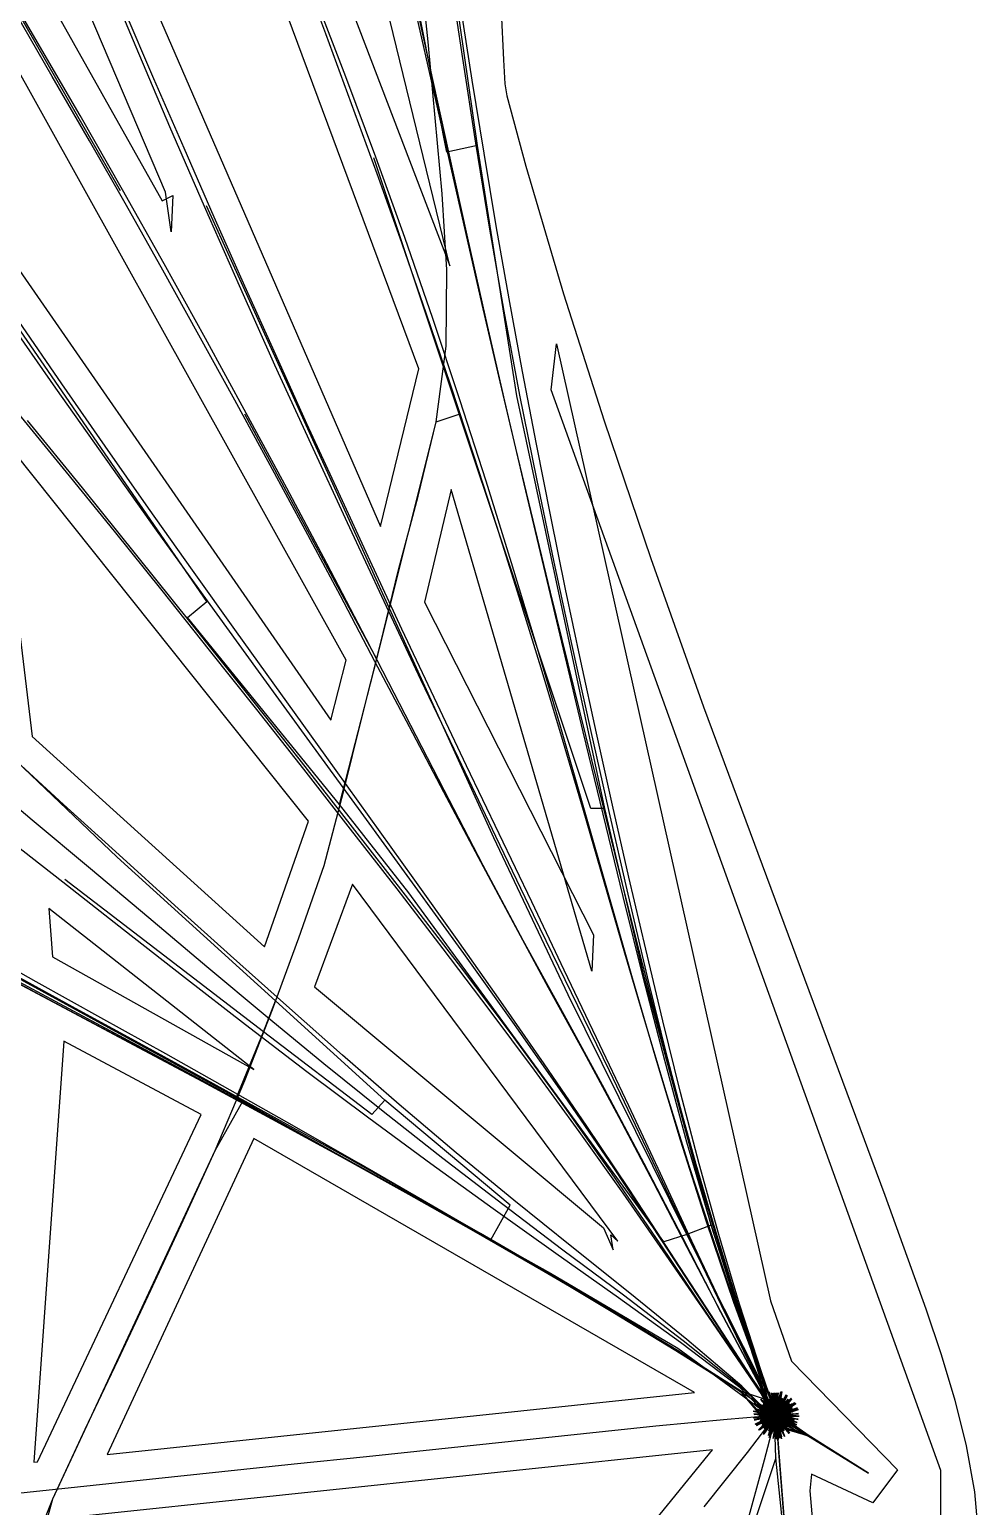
# Model space of a CAD drawing. Header units: metres. Extents: x 465982 to 489928, y 209046 to 231790.
# Drawn here: x 487963 to 489232, y 226952 to 228928 of the extents above; entities that cross this region are included whole.
import ezdxf

# ---------------------------------------------------------------- set-up
doc = ezdxf.new("R2010")
doc.units = ezdxf.units.M
for name, color, linetype in [('CELL', 1, 'CONTINUOUS'), ('WOOL_PARCELS', 32, 'CONTINUOUS'), ('WOOL_ROADS_L1', 30, 'CONTINUOUS'), ('WOOL_ROADS_L2', 94, 'CONTINUOUS'), ('WOOL_THREADS', 8, 'CONTINUOUS')]:
    doc.layers.add(name, color=color, linetype=linetype)

msp = doc.modelspace()

# ---------------------------------------------------------------- linework, layer by layer
at = {"layer": 'CELL'}
msp.add_lwpolyline([(488735.11, 230514.52), (488628.8, 229875.15), (488598.97, 229341.11), (488593.53, 229211.55), (488591.54, 229049.49), (488593.66, 228952.28), (488596.66, 228887.53), (488598.67, 228855.2), (488601.39, 228839.16), (488626.76, 228745.3), (488677.05, 228574.27), (488731.26, 228404.42), (488793.77, 228220.22), (488864.36, 228021.68), (489106.87, 227368.25), (489161.8, 227216.14), (489182.22, 227155.18), (489200.63, 227094.1), (489215.88, 227032.89), (489226.73, 226971.52), (489232.16, 226909.98)], dxfattribs=at)
at = {"layer": 'WOOL_PARCELS'}
for points in [[(488524.903, 228611.779), (488212.42, 229894.064), (488091.855, 229743.01)], [(488432.181, 228262.996), (488483.404, 228474.094), (488043.876, 229656.719), (487929.536, 229421.361)], [(488152.299, 228657.266), (488144.669, 228710.31), (487892.907, 229301.591), (487863.118, 229190.865), (488140.305, 228698.738), (488154.651, 228705.866)], [(488366.048, 228004.034), (488386.265, 228084.092), (487828.815, 229086.157), (487804.307, 228962.203), (487792.454, 228831.623)], [(489062.5, 226331.279), (489052.775, 226347.059), (489181.761, 226763.972), (489181.761, 226999.93), (488660.729, 228445.983), (488667.602, 228507.222), (488954.11, 227227.115), (488981.888, 227146.11), (489123.891, 227000.954), (489090.651, 226956.59), (489008.757, 226995.304), (489006.568, 226972.704)], [(488277.173, 227700.565), (488335.836, 227868.839), (487916.186, 228394.762), (487966.277, 227982.051)], [(488714.968, 227668.058), (488526.975, 228312.583), (488491.27, 228161.871), (488717.32, 227716.659)], [(488749.801, 227306.92), (488394.916, 227784.493), (488344.153, 227647.314), (488730.633, 227324.787), (488743.54, 227295.067), (488740.418, 227315.153)], [(488262.668, 227536.488), (487988.505, 227751.976), (487993.444, 227687.192)], [(487973.528, 227011.769), (488192.223, 227476.377), (488008.588, 227574.53), (487968.415, 227011.224)], [(488066.645, 227021.608), (488852.523, 227104.461), (488262.98, 227444.309)], [(488356.154, 226387.803), (488876.417, 227027.627), (488013.511, 226936.653), (487970.937, 226760.13), (487966.15, 226725.95), (488054.515, 226618.045)]]:
    msp.add_lwpolyline(points, close=True, dxfattribs=at)
at = {"layer": 'WOOL_ROADS_L1'}
msp.add_lwpolyline([(487418.059, 227938.629), (487425.801, 227951.15), (487794.169, 227742.398), (488229.169, 227504.849), (488659.71, 227263.874), (488829.885, 227163.552), (488947.5, 227077.756), (488959.262, 227073.617), (488970.812, 227067.071), (489084.854, 226996.608)], dxfattribs=at)
at = {"layer": 'WOOL_ROADS_L2'}
for points in [[(488561.919, 228772.649), (488480.034, 229341.17), (488413.085, 229908.345), (488393.8, 230135.949)], [(488084.593, 228712.25), (487814.446, 229182.819)], [(488561.919, 228772.649), (488521.221, 228763.814), (488476.886, 228986.944), (488446.908, 229107.675)], [(488377.369, 227891.087), (488173.894, 228141.374), (488199.886, 228162.76), (487869.629, 228642.069), (487773.4, 228790.81)], [(488732.522, 227885.878), (488614.613, 228437.631), (488561.919, 228772.649)], [(488732.522, 227885.878), (488713.826, 227885.507), (488423.183, 228756.197)], [(488444.274, 228153.301), (488199.409, 228692.25)], [(488377.369, 227891.087), (488427.291, 228085.43), (488250.708, 228413.426)], [(488506.759, 228403.015), (488537.637, 228413.322)], [(488444.274, 228153.301), (488506.759, 228403.015)], [(488427.291, 228085.43), (488444.274, 228153.301)], [(488841.904, 227315.821), (488683.201, 227636.38), (488583.684, 227846.458), (488444.274, 228153.301)], [(488291.778, 227628.427), (488080.208, 227820.716), (487926.342, 227967.388)], [(488841.904, 227315.821), (488811.234, 227305.819), (488470.209, 227772.697), (488377.369, 227891.087)], [(488942.929, 227116.138), (488874.643, 227328.251), (488785.346, 227659.377), (488732.522, 227885.878)], [(488275.866, 227587.129), (488009.973, 227790.585)], [(488275.866, 227587.129), (488291.778, 227628.427)], [(488437.989, 227495.54), (488291.778, 227628.427)], [(488239.844, 227498.875), (488275.866, 227587.129)], [(488437.989, 227495.54), (488420.586, 227476.393), (488275.866, 227587.129)], [(488210.912, 227427.994), (488248.022, 227494.297)], [(488579.793, 227308.604), (488605.677, 227354.85), (488437.989, 227495.54)], [(487923.965, 226708.042), (487994.078, 226962.304), (488210.912, 227427.994)], [(488874.643, 227328.251), (488841.904, 227315.821)], [(488942.929, 227116.138), (488841.904, 227315.821)], [(488947.5, 227077.756), (488942.929, 227116.138)], [(488966.087, 227076.608), (488970.812, 227067.071), (488953.245, 227062.764), (488947.5, 227077.756)], [(488966.087, 227076.608), (488959.262, 227073.617), (488953.245, 227062.764)], [(488961.286, 227017.052), (488959.262, 227073.617)], [(489140.745, 225720.059), (489045.931, 226032.439), (488982.542, 226811.308), (488961.286, 227017.052), (488866.039, 226732.428)]]:
    msp.add_lwpolyline(points, dxfattribs=at)
at = {"layer": 'WOOL_THREADS'}
for points in [[(488973.313, 226921.356), (488964.973, 227029.538), (488959.691, 227099.084), (488964.125, 227041.506), (488959.396, 227102.672), (488964.012, 227043.184), (488959.32, 227103.436), (488964.024, 227043.302), (488959.289, 227103.483), (488964.045, 227043.452), (488959.244, 227103.497), (488964.11, 227043.392), (488959.162, 227103.516), (488964.212, 227043.443), (488959.022, 227103.476), (488964.405, 227043.442), (488958.761, 227103.479), (488964.75, 227043.484), (488958.292, 227103.421), (488965.374, 227043.581), (488957.433, 227103.382), (488966.486, 227043.877), (488955.824, 227103.465), (488968.307, 227045.126), (488952.305, 227104.818), (488970.094, 227050.888), (488939.283, 227114.725), (488887.651, 227211.99), (488836.489, 227311.092), (488784.844, 227410.897), (488731.955, 227510.578), (488677.797, 227609.842), (488623.29, 227709.184), (488569.798, 227809.389), (488517.423, 227910.391), (488465.329, 228011.601), (488413.132, 228112.739), (488360.302, 228213.633), (488306.81, 228314.214), (488252.776, 228414.541), (488198.187, 228514.544), (488142.961, 228614.236), (488087.02, 228713.635), (488030.453, 228812.763), (487973.194, 228911.504), (487915.691, 229010.126)], [(487956.1, 226866.905), (487994.078, 226962.304), (488037.392, 227055.4), (488081.396, 227148.28), (488125.163, 227241.263), (488168.448, 227334.453), (488210.912, 227427.994), (488250.927, 227521.932), (488288.036, 227616.943), (488323.239, 227712.838), (488356.924, 227809.465), (488382.932, 227908.157), (488407.522, 228007.112), (488432.474, 228105.919), (488456.228, 228205.056), (488482.663, 228303.713), (488506.759, 228403.015), (488520.162, 228504.16), (488521.093, 228606.192), (488514.572, 228708.068), (488505.489, 228809.771), (488496.012, 228911.476), (488485.421, 229013.041)], [(488973.329, 226922.856), (488965.007, 227029.762), (488957.574, 227098.273), (488968.495, 227042.472), (488953.204, 227101.536), (488972.793, 227045.293), (488947.487, 227099.824), (488979.119, 227049.481), (488941.267, 227095.684), (488984.66, 227054.609), (488936.422, 227089.926), (488988.649, 227061.012), (488933.209, 227083.104), (488991.031, 227068.17), (488931.759, 227075.699), (488991.488, 227075.707), (488932.263, 227068.16), (488990.066, 227083.131), (488934.605, 227060.972), (488986.829, 227089.973), (488938.718, 227054.624), (488981.998, 227095.825), (488944.35, 227049.607), (488975.959, 227100.591), (488951.301, 227046.916), (488968.81, 227105.696), (488960.329, 227050.564), (488938.497, 227118.681), (488888.239, 227220.899), (488838.462, 227325.306), (488788.749, 227430.236), (488738.547, 227534.667), (488687.941, 227639.03), (488637.096, 227743.465), (488586.704, 227848.14), (488536.407, 227952.88), (488486.435, 228057.732), (488437.118, 228162.762), (488388.179, 228267.967), (488339.357, 228373.356), (488291.155, 228479.05), (488243.583, 228584.92), (488196.692, 228691.06), (488150.543, 228797.571), (488105.254, 228904.459), (488060.433, 229011.584)], [(489084.854, 226996.608), (489009.121, 227044.046), (488972.447, 227067.209), (488945.677, 227083.184), (488975.219, 227066.291), (488946.7, 227081.469), (488976.248, 227066.731), (488946.561, 227080.508), (488976.733, 227067.522), (488946.242, 227079.608), (488977.097, 227068.429), (488945.92, 227078.651), (488977.41, 227069.423), (488945.635, 227077.609), (488977.671, 227070.514), (488945.404, 227076.467), (488977.87, 227071.71), (488945.245, 227075.215), (488977.983, 227073.019), (488945.181, 227073.848), (488977.988, 227074.443), (488945.242, 227072.366), (488977.854, 227075.981), (488945.457, 227070.778), (488977.548, 227077.616), (488945.862, 227069.101), (488977.037, 227079.33), (488946.489, 227067.358), (488976.287, 227081.09), (488947.369, 227065.592), (488975.271, 227082.853), (488948.527, 227063.847), (488973.967, 227084.564), (488949.978, 227062.182), (488972.368, 227086.165), (488951.725, 227060.663), (488970.477, 227087.585), (488953.753, 227059.358), (488968.319, 227088.757), (488956.031, 227058.335), (488965.934, 227089.612), (488958.506, 227057.652), (488963.382, 227090.089), (488961.117, 227057.339), (488960.746, 227090.099), (488963.814, 227057.319), (488958.203, 227089.357), (488966.806, 227057.007), (488956.523, 227087.849), (488939.834, 227131.382), (488907.212, 227221.334), (488875.888, 227313.95), (488845.309, 227407.538), (488815.951, 227502.059), (488787.378, 227597.094), (488759.301, 227692.359), (488731.515, 227787.791), (488703.68, 227883.056), (488675.741, 227978.154), (488647.197, 228073.256), (488617.984, 228168.371), (488588.016, 228263.4), (488557.33, 228358.223), (488526.069, 228452.828), (488494.002, 228547.086), (488461.118, 228641.015), (488427.625, 228734.761), (488393.574, 228828.397), (488359.033, 228921.952), (488324.296, 229015.463)], [(488973.398, 226922.066), (488965.023, 227029.485), (488957.448, 227098.101), (488968.651, 227042.584), (488953.19, 227100.976), (488972.809, 227045.751), (488947.38, 227099.543), (488979.23, 227049.758), (488941.259, 227095.263), (488984.572, 227055.105), (488936.48, 227089.46), (488988.598, 227061.459), (488933.325, 227082.641), (488990.792, 227068.646), (488932.042, 227075.244), (488991.174, 227076.136), (488932.605, 227067.771), (488989.645, 227083.469), (488935.065, 227060.702), (488986.339, 227090.18), (488939.197, 227054.482), (488981.5, 227095.888), (488944.813, 227049.614), (488975.485, 227100.465), (488951.656, 227046.984), (488968.465, 227105.233), (488960.12, 227050.348), (488944.861, 227118.981), (488909.077, 227223.883), (488876.061, 227331.632), (488845.217, 227440.678), (488816.535, 227550.386), (488789.447, 227660.606), (488763.617, 227771.218), (488738.115, 227881.929), (488713.062, 227992.779), (488688.532, 228103.892), (488664.549, 228215.277), (488641.257, 228326.845), (488618.805, 228438.688), (488597.793, 228550.938), (488578.203, 228663.406), (488559.896, 228776.101), (488542.357, 228889.032), (488525.525, 229001.963)], [(488973.395, 226922.099), (488965.021, 227029.522), (488957.435, 227098.169), (488968.674, 227042.562), (488953.142, 227101.008), (488972.878, 227045.739), (488947.285, 227099.536), (488979.348, 227049.796), (488941.127, 227095.191), (488984.712, 227055.215), (488936.34, 227089.31), (488988.729, 227061.653), (488933.211, 227082.406), (488990.88, 227068.92), (488931.991, 227074.934), (488991.185, 227076.478), (488932.644, 227067.405), (488989.552, 227083.852), (488935.217, 227060.312), (488986.124, 227090.569), (488939.476, 227054.104), (488981.156, 227096.245), (488945.216, 227049.29), (488975.01, 227100.746), (488952.154, 227046.752), (488967.848, 227105.376), (488960.558, 227050.232), (488944.573, 227118.711), (488907.947, 227223.195), (488873.966, 227330.487), (488842.274, 227439.147), (488812.558, 227548.409), (488784.21, 227658.114), (488756.886, 227768.147), (488730.163, 227878.31), (488703.557, 227988.505), (488677.054, 228098.84), (488650.67, 228209.425), (488624.466, 228320.046), (488598.481, 228430.782), (488573.097, 228541.724), (488548.167, 228652.741), (488523.594, 228763.933), (488499.06, 228875.28), (488474.568, 228986.792)], [(488973.385, 226922.175), (488965.017, 227029.611), (488957.485, 227098.341), (488968.575, 227042.477), (488953.241, 227101.145), (488972.752, 227045.596), (488947.438, 227099.722), (488979.171, 227049.557), (488941.313, 227095.488), (488984.531, 227054.85), (488936.506, 227089.739), (488988.598, 227061.152), (488933.296, 227082.97), (488990.861, 227068.295), (488931.936, 227075.606), (488991.33, 227075.763), (488932.401, 227068.144), (488989.906, 227083.1), (488934.752, 227061.055), (488986.709, 227089.848), (488938.778, 227054.781), (488981.976, 227095.629), (488944.302, 227049.827), (488976.058, 227100.322), (488951.096, 227047.1), (488969.13, 227105.308), (488959.769, 227050.447), (488943.555, 227119.403), (488904.918, 227224.612), (488868.473, 227332.641), (488833.765, 227441.919), (488800.677, 227551.763), (488768.358, 227662.03), (488736.783, 227772.762), (488705.231, 227883.5), (488673.54, 227994.063), (488641.023, 228104.372), (488607.715, 228214.225), (488573.46, 228323.649), (488538.375, 228432.678), (488502.241, 228541.335), (488464.74, 228649.47), (488425.864, 228757.171), (488385.904, 228864.586), (488344.934, 228971.631)], [(489084.854, 226996.608), (489008.947, 227044.116), (488971.8, 227067.082), (488945.275, 227084.664), (488974.691, 227064.583), (488947.497, 227084.129), (488974.998, 227063.519), (488948.217, 227084.479), (488974.685, 227062.892), (488948.702, 227084.967), (488974.264, 227062.368), (488949.151, 227085.45), (488973.826, 227061.894), (488949.593, 227085.902), (488973.388, 227061.459), (488950.027, 227086.317), (488972.96, 227061.064), (488950.448, 227086.692), (488972.548, 227060.708), (488950.849, 227087.029), (488972.158, 227060.39), (488951.228, 227087.328), (488971.792, 227060.111), (488951.579, 227087.589), (488971.457, 227059.867), (488951.898, 227087.815), (488971.154, 227059.657), (488952.185, 227088.01), (488970.884, 227059.479), (488952.438, 227088.174), (488970.648, 227059.329), (488952.656, 227088.311), (488970.447, 227059.204), (488952.841, 227088.423), (488970.278, 227059.103), (488952.995, 227088.514), (488970.139, 227059.022), (488953.12, 227088.585), (488970.028, 227058.957), (488953.221, 227088.64), (488969.941, 227058.9), (488953.308, 227088.671), (488969.889, 227058.827), (488953.417, 227088.623), (488969.943, 227058.592), (488953.742, 227088.153), (488970.546, 227057.364), (488954.693, 227086.475), (488932.398, 227127.725), (488887.459, 227212.23), (488842.515, 227298.517), (488797.338, 227385.45), (488751.379, 227472.358), (488704.507, 227559.232), (488657.142, 227646.002), (488610.076, 227732.87), (488563.382, 227820.007), (488517.09, 227907.354), (488470.937, 227994.913), (488424.888, 228082.551), (488378.568, 228170.175), (488331.775, 228257.657), (488284.662, 228344.936), (488237.264, 228432.071), (488189.453, 228519.045), (488141.154, 228605.866), (488092.347, 228692.451), (488042.968, 228778.814), (487993.259, 228865.038), (487943.365, 228951.191)], [(489084.854, 226996.608), (489009.067, 227044.085), (488972.306, 227067.347), (488945.259, 227083.393), (488975.404, 227066.223), (488946.431, 227081.599), (488976.487, 227066.62), (488946.32, 227080.632), (488976.98, 227067.401), (488946.004, 227079.733), (488977.348, 227068.307), (488945.681, 227078.773), (488977.665, 227069.309), (488945.389, 227077.72), (488977.934, 227070.415), (488945.15, 227076.556), (488978.14, 227071.639), (488944.984, 227075.27), (488978.26, 227072.988), (488944.917, 227073.856), (488978.265, 227074.467), (488944.982, 227072.314), (488978.122, 227076.069), (488945.212, 227070.653), (488977.794, 227077.784), (488945.649, 227068.891), (488977.24, 227079.587), (488946.33, 227067.058), (488976.422, 227081.44), (488947.292, 227065.197), (488975.308, 227083.294), (488948.565, 227063.365), (488973.873, 227085.086), (488950.163, 227061.632), (488972.111, 227086.743), (488952.089, 227060.071), (488970.027, 227088.187), (488954.323, 227058.765), (488967.653, 227089.334), (488956.824, 227057.792), (488965.04, 227090.111), (488959.528, 227057.218), (488962.265, 227090.446), (488962.358, 227057.079), (488959.428, 227090.251), (488965.257, 227057.298), (488956.756, 227089.251), (488968.48, 227057.315), (488955.075, 227087.538), (488933.777, 227129.915), (488891.236, 227217.45), (488848.955, 227307.017), (488806.834, 227397.275), (488764.405, 227487.872), (488721.368, 227578.698), (488678.046, 227669.62), (488634.509, 227760.637), (488590.905, 227851.695), (488547.262, 227942.773), (488503.889, 228034.038), (488461.038, 228125.46), (488418.477, 228217.022), (488376.072, 228308.749), (488333.88, 228400.594), (488292.093, 228492.549), (488250.773, 228584.595), (488209.951, 228676.803), (488169.493, 228769.248), (488129.287, 228861.902), (488089.371, 228954.742)], [(489084.854, 226996.608), (489009.15, 227044.026), (488972.525, 227067.137), (488945.902, 227083.073), (488975.12, 227066.321), (488946.851, 227081.413), (488976.115, 227066.772), (488946.702, 227080.466), (488976.591, 227067.559), (488946.382, 227079.575), (488976.953, 227068.456), (488946.063, 227078.629), (488977.263, 227069.439), (488945.779, 227077.6), (488977.523, 227070.516), (488945.548, 227076.473), (488977.72, 227071.696), (488945.389, 227075.237), (488977.835, 227072.986), (488945.325, 227073.891), (488977.844, 227074.39), (488945.379, 227072.433), (488977.717, 227075.901), (488945.585, 227070.869), (488977.423, 227077.512), (488945.976, 227069.218), (488976.929, 227079.198), (488946.581, 227067.504), (488976.204, 227080.931), (488947.435, 227065.763), (488975.217, 227082.668), (488948.558, 227064.041), (488973.953, 227084.359), (488949.968, 227062.396), (488972.398, 227085.944), (488951.666, 227060.888), (488970.559, 227087.357), (488953.639, 227059.585), (488968.458, 227088.533), (488955.858, 227058.552), (488966.133, 227089.405), (488958.275, 227057.846), (488963.64, 227089.913), (488960.827, 227057.497), (488961.056, 227089.971), (488963.467, 227057.432), (488958.547, 227089.308), (488966.376, 227057.095), (488956.832, 227087.954), (488941.246, 227131.656), (488910.951, 227222.005), (488882.18, 227315.144), (488854.447, 227409.308), (488828.276, 227504.369), (488802.915, 227599.929), (488778.356, 227695.8), (488754.22, 227791.69), (488730.417, 227887.472), (488706.765, 227983.319), (488683.228, 228079.226), (488659.805, 228175.314), (488636.535, 228271.518), (488613.461, 228367.767), (488590.772, 228463.976), (488568.467, 228560.19), (488546.373, 228656.392), (488524.442, 228752.785), (488502.61, 228849.282), (488480.837, 228945.9)], [(489084.854, 226996.608), (489009.16, 227044.019), (488972.551, 227067.114), (488945.975, 227083.033), (488975.088, 227066.335), (488946.9, 227081.389), (488976.073, 227066.791), (488946.745, 227080.443), (488976.547, 227067.58), (488946.425, 227079.554), (488976.909, 227068.477), (488946.106, 227078.608), (488977.217, 227069.459), (488945.824, 227077.58), (488977.476, 227070.533), (488945.594, 227076.456), (488977.672, 227071.709), (488945.436, 227075.227), (488977.787, 227072.994), (488945.371, 227073.886), (488977.795, 227074.391), (488945.427, 227072.435), (488977.669, 227075.895), (488945.632, 227070.881), (488977.377, 227077.494), (488946.019, 227069.24), (488976.887, 227079.169), (488946.62, 227067.538), (488976.168, 227080.89), (488947.463, 227065.81), (488975.194, 227082.615), (488948.575, 227064.1), (488973.942, 227084.296), (488949.968, 227062.464), (488972.406, 227085.872), (488951.647, 227060.963), (488970.588, 227087.28), (488953.597, 227059.664), (488968.511, 227088.454), (488955.79, 227058.629), (488966.212, 227089.331), (488958.18, 227057.915), (488963.746, 227089.85), (488960.706, 227057.552), (488961.186, 227089.928), (488963.322, 227057.468), (488958.694, 227089.297), (488966.193, 227057.12), (488956.968, 227088.011), (488941.856, 227131.818), (488912.568, 227222.406), (488884.936, 227315.809), (488858.47, 227410.263), (488833.748, 227505.647), (488809.951, 227601.458), (488787.006, 227697.64), (488764.695, 227793.884), (488742.785, 227890.026), (488721.346, 227986.303), (488700.387, 228082.713), (488679.92, 228179.382), (488660.045, 228276.255), (488640.747, 228373.334), (488622.136, 228470.561), (488604.214, 228567.809), (488587.159, 228665.087), (488570.873, 228762.504), (488555.105, 228860.151), (488539.879, 228957.98)], [(488973.277, 226921.589), (488964.951, 227029.806), (488959.662, 227099.585), (488964.141, 227041.317), (488959.378, 227102.988), (488964.037, 227042.919), (488959.302, 227103.715), (488964.052, 227043.025), (488959.269, 227103.761), (488964.079, 227043.173), (488959.218, 227103.772), (488964.149, 227043.115), (488959.129, 227103.79), (488964.262, 227043.165), (488958.975, 227103.749), (488964.472, 227043.167), (488958.689, 227103.749), (488964.85, 227043.212), (488958.178, 227103.689), (488965.529, 227043.323), (488957.244, 227103.647), (488966.729, 227043.665), (488955.489, 227103.76), (488968.662, 227045.122), (488951.54, 227105.377), (488970.352, 227051.732), (488934.392, 227115.02), (488871.938, 227210.877), (488808.46, 227307.892), (488744.429, 227405.108), (488678.486, 227501.282), (488611.696, 227596.882), (488543.88, 227691.916), (488475.208, 227786.306), (488406.524, 227880.65), (488337.783, 227974.994), (488269.159, 228069.319), (488200.839, 228163.729), (488132.846, 228258.297), (488065.197, 228353.101), (487997.956, 228448.125), (487931.332, 228543.487)], [(489084.854, 226996.608), (489008.855, 227044.365), (488972.818, 227069.699), (488942.31, 227080.567), (488977.641, 227070.379), (488943.654, 227075.725), (488978.983, 227073.818), (488944.054, 227071.893), (488978.743, 227077.535), (488944.927, 227068.205), (488977.564, 227081.138), (488946.538, 227064.737), (488975.584, 227084.439), (488948.893, 227061.651), (488972.881, 227087.27), (488951.924, 227059.118), (488969.552, 227089.466), (488955.519, 227057.298), (488965.731, 227090.875), (488959.521, 227056.334), (488961.597, 227091.366), (488963.733, 227056.337), (488957.367, 227090.85), (488967.917, 227057.379), (488953.294, 227089.28), (488971.809, 227059.469), (488949.655, 227086.685), (488975.125, 227062.546), (488946.73, 227083.163), (488977.593, 227066.465), (488944.781, 227078.903), (488978.969, 227070.997), (488944.023, 227074.177), (488979.074, 227075.832), (488944.593, 227069.326), (488977.822, 227080.6), (488946.521, 227064.742), (488975.241, 227084.898), (488949.713, 227060.825), (488971.49, 227088.335), (488953.947, 227057.942), (488966.851, 227090.558), (488958.883, 227056.359), (488961.735, 227091.26), (488964.168, 227056.086), (488956.801, 227089.962), (488970.079, 227056.405), (488954.221, 227086.522), (488927.454, 227126.444), (488874.131, 227208.745), (488819.884, 227292.35), (488764.818, 227376.62), (488708.371, 227460.633), (488651.098, 227544.317), (488593.253, 227627.692), (488534.906, 227710.586), (488476.117, 227793.015), (488417.101, 227875.069), (488358.097, 227957.258), (488298.837, 228039.515), (488239.642, 228122), (488180.706, 228204.702), (488122.102, 228287.608), (488063.902, 228370.707), (488006.178, 228453.992), (487948.693, 228537.562)], [(489084.854, 226996.608), (489008.207, 227044.309), (488967.561, 227063.399), (488950.33, 227091.805), (488968.682, 227058.439), (488955.555, 227091.467), (488965.542, 227056.269), (488959.481, 227091.918), (488961.825, 227055.659), (488963.261, 227091.895), (488958.119, 227055.968), (488966.872, 227091.177), (488954.644, 227057.014), (488970.175, 227089.807), (488951.542, 227058.67), (488973.05, 227087.895), (488948.912, 227060.801), (488975.422, 227085.579), (488946.807, 227063.265), (488977.256, 227083.003), (488945.242, 227065.918), (488978.557, 227080.303), (488944.196, 227068.636), (488979.361, 227077.595), (488943.621, 227071.311), (488979.725, 227074.974), (488943.452, 227073.861), (488979.716, 227072.507), (488943.618, 227076.232), (488979.411, 227070.239), (488944.046, 227078.391), (488978.876, 227068.193), (488944.671, 227080.323), (488978.175, 227066.373), (488945.436, 227082.034), (488977.359, 227064.77), (488946.295, 227083.535), (488976.466, 227063.363), (488947.218, 227084.847), (488975.529, 227062.128), (488948.197, 227085.982), (488974.585, 227061.012), (488949.276, 227086.898), (488973.769, 227059.816), (488950.771, 227087.186), (488973.739, 227057.414), (488953.334, 227085.323), (488926.219, 227125.175), (488870.858, 227205.957), (488814.469, 227288.064), (488757.063, 227370.941), (488698.179, 227453.387), (488638.365, 227535.469), (488577.746, 227616.946), (488516.333, 227697.788), (488454.448, 227778.166), (488392.208, 227858.197), (488329.775, 227938.158), (488266.882, 228017.985), (488203.699, 228097.702), (488140.23, 228177.243), (488076.473, 228256.547), (488012.417, 228335.544), (487948.058, 228414.164)], [(488973.235, 226922.667), (488964.9, 227030.47), (488960.03, 227100.356), (488963.262, 227041.091), (488960.656, 227103.462), (488962.151, 227042.524), (488961.93, 227104.147), (488960.451, 227042.624), (488964.17, 227104.097), (488957.503, 227043.024), (488968.112, 227103.557), (488952.363, 227044.138), (488974.827, 227101.466), (488944.507, 227048.221), (488982.249, 227096.591), (488937.897, 227054.239), (488987.955, 227089.731), (488933.273, 227061.887), (488991.382, 227081.487), (488930.986, 227070.547), (488992.195, 227072.623), (488930.981, 227079.61), (488989.709, 227064.213), (488932.155, 227089.617), (488981.455, 227059.158), (488934.329, 227114.12), (488870.747, 227208.034), (488806.38, 227303.161), (488741.216, 227398.317), (488674.194, 227492.425), (488606.028, 227585.645), (488536.463, 227677.905), (488465.844, 227769.581), (488394.718, 227860.846), (488323.371, 227952.029), (488251.388, 228043.005), (488179.117, 228133.777), (488106.497, 228224.355), (488033.453, 228314.736), (487959.906, 228404.922)], [(489084.854, 226996.608), (489006.75, 227044.987), (488961.996, 227060.913), (488958.901, 227095.973), (488961.25, 227055.789), (488964.382, 227093.393), (488956.544, 227055.425), (488969.048, 227091.676), (488952.045, 227057.114), (488973.24, 227089.193), (488948.154, 227060.019), (488976.721, 227085.776), (488945.116, 227063.845), (488979.251, 227081.578), (488943.132, 227068.343), (488980.648, 227076.848), (488942.35, 227073.23), (488980.794, 227071.884), (488942.847, 227078.19), (488979.655, 227067.011), (488944.619, 227082.892), (488977.276, 227062.564), (488947.572, 227087.006), (488973.791, 227058.859), (488951.532, 227090.231), (488969.421, 227056.177), (488956.24, 227092.314), (488964.455, 227054.736), (488961.374, 227093.078), (488959.245, 227054.671), (488966.566, 227092.434), (488954.17, 227056.021), (488971.427, 227090.398), (488949.62, 227058.712), (488975.579, 227087.098), (488945.956, 227062.567), (488978.7, 227082.768), (488943.5, 227067.31), (488980.581, 227077.724), (488942.592, 227072.563), (488981.364, 227072.238), (488944.045, 227077.626), (488982.437, 227065.378), (488949.643, 227078.79), (488915.787, 227113.025), (488842.078, 227175.134), (488765.669, 227237.38), (488688.257, 227299.355), (488610.653, 227361.574), (488533.648, 227424.904), (488457.241, 227489.562), (488381.645, 227555.61), (488306.566, 227622.151), (488231.76, 227688.99), (488157.032, 227756.113), (488082.57, 227823.531), (488008.287, 227891.288), (487934.366, 227959.392)], [(489084.854, 226996.608), (489005.936, 227045.466), (488959.213, 227060.477), (488962.374, 227096.866), (488960.031, 227055.142), (488964.385, 227094.124), (488957.874, 227054.377), (488966.461, 227093.289), (488955.768, 227054.721), (488968.496, 227092.591), (488953.752, 227055.429), (488970.456, 227091.739), (488951.839, 227056.366), (488972.31, 227090.697), (488950.046, 227057.5), (488974.035, 227089.473), (488948.393, 227058.809), (488975.612, 227088.082), (488946.896, 227060.276), (488977.025, 227086.545), (488945.571, 227061.879), (488978.26, 227084.882), (488944.427, 227063.596), (488979.309, 227083.117), (488943.475, 227065.403), (488980.163, 227081.272), (488942.719, 227067.28), (488980.82, 227079.369), (488942.162, 227069.202), (488981.278, 227077.433), (488941.803, 227071.147), (488981.539, 227075.484), (488941.639, 227073.095), (488981.611, 227073.543), (488941.669, 227075.024), (488981.507, 227071.626), (488941.91, 227076.914), (488981.29, 227069.731), (488942.484, 227078.706), (488981.285, 227067.737), (488944.156, 227080.053), (488983.292, 227064.683), (488949.488, 227078.341), (488914.006, 227112.385), (488837.125, 227173.548), (488757.255, 227234.511), (488676.4, 227294.988), (488595.726, 227355.766), (488515.548, 227417.477), (488435.775, 227480.261), (488356.585, 227544.182), (488278.097, 227608.772), (488200.174, 227674.076), (488122.19, 227739.435), (488044.2, 227804.787), (487966.318, 227870.189), (487888.524, 227935.607)], [(489084.854, 226996.608), (489005.161, 227045.975), (488956.652, 227060.422), (488965.153, 227097.404), (488960.057, 227054.367), (488962.376, 227095.067), (488961.828, 227053.252), (488960.492, 227094.621), (488963.655, 227053.177), (488958.675, 227094.371), (488965.454, 227053.405), (488956.902, 227094.025), (488967.202, 227053.808), (488955.188, 227093.545), (488968.881, 227054.354), (488953.547, 227092.933), (488970.479, 227055.027), (488951.995, 227092.2), (488971.986, 227055.815), (488950.537, 227091.36), (488973.393, 227056.704), (488949.181, 227090.427), (488974.696, 227057.678), (488947.932, 227089.415), (488975.891, 227058.726), (488946.791, 227088.336), (488976.976, 227059.833), (488945.761, 227087.203), (488977.953, 227060.988), (488944.838, 227086.027), (488978.823, 227062.182), (488944.022, 227084.817), (488979.591, 227063.404), (488943.311, 227083.578), (488980.27, 227064.646), (488942.726, 227082.307), (488980.922, 227065.884), (488942.403, 227080.962), (488981.901, 227067.023), (488943.197, 227079.312), (488985.416, 227067.954), (488948.507, 227075.433), (488912.991, 227111.287), (488833.403, 227171.415), (488750.548, 227231.167), (488666.662, 227290.351), (488582.888, 227349.899), (488499.477, 227410.156), (488416.545, 227471.323), (488333.959, 227533.35), (488251.804, 227596.141), (488170.03, 227659.487), (488088.697, 227723.413), (488007.289, 227787.385), (487925.71, 227850.998)], [(489084.854, 226996.608), (489009.997, 227043.471), (488974.509, 227065.61), (488951.555, 227081.303), (488971.489, 227065.004), (488952.803, 227083.296), (488969.604, 227063.463), (488954.65, 227084.801), (488967.577, 227062.207), (488956.746, 227085.889), (488965.401, 227061.332), (488958.968, 227086.564), (488963.149, 227060.864), (488961.225, 227086.831), (488960.906, 227060.795), (488963.435, 227086.711), (488958.748, 227061.097), (488965.525, 227086.239), (488956.741, 227061.726), (488967.439, 227085.466), (488954.93, 227062.627), (488969.136, 227084.451), (488953.35, 227063.741), (488970.594, 227083.254), (488952.016, 227065.007), (488971.804, 227081.935), (488950.93, 227066.365), (488972.77, 227080.549), (488950.081, 227067.767), (488973.506, 227079.144), (488949.452, 227069.166), (488974.036, 227077.758), (488949.017, 227070.529), (488974.383, 227076.423), (488948.748, 227071.83), (488974.578, 227075.16), (488948.621, 227073.052), (488974.647, 227073.982), (488948.605, 227074.185), (488974.616, 227072.897), (488948.677, 227075.224), (488974.507, 227071.904), (488948.816, 227076.17), (488974.341, 227071.002), (488949.005, 227077.03), (488974.132, 227070.183), (488949.23, 227077.811), (488973.891, 227069.439), (488949.481, 227078.522), (488973.622, 227068.762), (488949.741, 227079.18), (488973.306, 227068.153), (488949.954, 227079.825), (488972.818, 227067.679), (488949.814, 227080.673), (488971.385, 227067.823), (488946.631, 227083.667), (488908.46, 227108.718), (488827.412, 227160.276), (488743.175, 227211.571), (488658.413, 227262.134), (488573.483, 227312.266), (488488.388, 227361.847), (488403.045, 227411.109), (488317.308, 227460.136), (488231.329, 227508.832), (488145.012, 227557.297), (488058.392, 227605.699), (487971.773, 227653.989), (487885.227, 227702.348)], [(489084.854, 226996.608), (489001.194, 227048.342), (488945.946, 227066.562), (488983.802, 227088.399), (488943.115, 227060.833), (488981.201, 227088.038), (488942.796, 227059.651), (488980.427, 227088.422), (488943.124, 227058.973), (488979.921, 227088.95), (488943.556, 227058.409), (488979.464, 227089.471), (488943.996, 227057.901), (488979.028, 227089.952), (488944.422, 227057.441), (488978.612, 227090.389), (488944.826, 227057.027), (488978.221, 227090.779), (488945.202, 227056.66), (488977.862, 227091.124), (488945.545, 227056.337), (488977.535, 227091.425), (488945.855, 227056.058), (488977.243, 227091.685), (488946.128, 227055.818), (488976.987, 227091.905), (488946.369, 227055.615), (488976.765, 227092.094), (488946.578, 227055.448), (488976.581, 227092.26), (488946.776, 227055.326), (488976.455, 227092.455), (488947.051, 227055.336), (488976.56, 227092.935), (488947.907, 227056.048), (488977.682, 227095.438), (488954.167, 227058.823), (488916.724, 227103.315), (488831.326, 227158.981), (488742.007, 227212.956), (488651.866, 227265.771), (488561.293, 227317.984), (488470.276, 227369.476), (488378.785, 227420.107), (488286.776, 227470.127), (488194.637, 227519.827), (488102.179, 227569.246), (488009.519, 227618.424), (487916.847, 227667.564)], [(489084.854, 226996.608), (489002.248, 227047.743), (488948.333, 227063.609), (488978.402, 227093.679), (488949.457, 227055.522), (488972.938, 227094.517), (488952.475, 227052.778), (488968.98, 227095.814), (488956.253, 227051.347), (488965.004, 227096.697), (488960.257, 227050.729), (488960.957, 227096.926), (488964.3, 227050.84), (488956.946, 227096.456), (488968.249, 227051.655), (488953.088, 227095.302), (488971.986, 227053.137), (488949.502, 227093.503), (488975.396, 227055.235), (488946.292, 227091.123), (488978.383, 227057.879), (488943.55, 227088.237), (488980.862, 227060.983), (488941.35, 227084.938), (488982.767, 227064.452), (488939.752, 227081.326), (488984.048, 227068.18), (488938.795, 227077.511), (488984.68, 227072.055), (488938.503, 227073.604), (488984.658, 227075.972), (488938.9, 227069.715), (488984.036, 227079.851), (488940.09, 227066.015), (488983.103, 227083.772), (488942.715, 227063.041), (488982.985, 227089.497), (488951.218, 227061.631), (488914.988, 227104.57), (488829.838, 227159.857), (488740.751, 227213.619), (488650.828, 227266.274), (488560.459, 227318.368), (488469.642, 227369.775), (488378.359, 227420.362), (488286.562, 227470.363), (488194.643, 227520.049), (488102.409, 227569.459), (488009.983, 227618.638), (487917.564, 227667.79)], [(489084.854, 226996.608), (489003.23, 227047.149), (488950.965, 227061.93), (488973.756, 227096.053), (488953.923, 227054.086), (488967.86, 227095.797), (488957.718, 227051.983), (488963.42, 227096.186), (488962.011, 227051.475), (488959.055, 227096.043), (488966.338, 227051.947), (488954.791, 227095.111), (488970.496, 227053.276), (488950.779, 227093.375), (488974.326, 227055.397), (488947.171, 227090.885), (488977.676, 227058.232), (488944.112, 227087.73), (488980.415, 227061.678), (488941.721, 227084.026), (488982.432, 227065.605), (488940.1, 227079.913), (488983.64, 227069.864), (488939.319, 227075.549), (488983.986, 227074.291), (488939.414, 227071.104), (488983.447, 227078.71), (488940.391, 227066.754), (488982.038, 227082.944), (488942.213, 227062.678), (488979.813, 227086.815), (488944.805, 227059.032), (488976.841, 227090.151), (488948.04, 227055.918), (488973.198, 227092.69), (488951.702, 227053.151), (488968.879, 227093.545), (488955.372, 227048.936), (488967.154, 227088.109), (488914.984, 227105.871), (488829.715, 227159.946), (488741.138, 227213.481), (488651.786, 227265.981), (488562.024, 227317.935), (488471.854, 227369.224), (488381.153, 227419.695), (488290.005, 227469.606), (488198.803, 227519.223), (488107.361, 227568.593), (488015.811, 227617.755), (487924.36, 227666.914)], [(489084.854, 226996.608), (489004.162, 227046.561), (488953.684, 227060.966), (488969.746, 227097.009), (488956.617, 227054.113), (488965.725, 227095.474), (488958.987, 227052.625), (488962.965, 227095.399), (488961.617, 227052.292), (488960.295, 227095.331), (488964.266, 227052.426), (488957.665, 227094.994), (488966.865, 227052.907), (488955.108, 227094.351), (488969.372, 227053.701), (488952.661, 227093.407), (488971.751, 227054.788), (488950.359, 227092.182), (488973.967, 227056.146), (488948.236, 227090.697), (488975.991, 227057.75), (488946.318, 227088.981), (488977.797, 227059.571), (488944.628, 227087.062), (488979.365, 227061.58), (488943.187, 227084.97), (488980.676, 227063.746), (488942.008, 227082.737), (488981.72, 227066.037), (488941.104, 227080.397), (488982.488, 227068.42), (488940.485, 227077.979), (488982.983, 227070.86), (488940.179, 227075.52), (488983.261, 227073.33), (488940.324, 227073.069), (488983.661, 227075.882), (488941.746, 227070.781), (488986.026, 227079.683), (488948.644, 227067.827), (488912.946, 227106.175), (488829.52, 227160.473), (488742.301, 227213.577), (488654.341, 227265.671), (488566.038, 227317.242), (488477.303, 227368.161), (488388.17, 227418.298), (488298.713, 227468.054), (488209.018, 227517.385), (488119.172, 227566.536), (488029.391, 227615.504), (487939.827, 227664.311)], [(489084.854, 226996.608), (489011.414, 227042.62), (488978.369, 227063.516), (488963.909, 227080.237), (488955.007, 227065.653), (488969.082, 227078.644), (488952.563, 227070.943), (488970.88, 227074.215), (488952.513, 227075.966), (488969.837, 227069.438), (488954.875, 227080.298), (488966.46, 227065.875), (488959.081, 227082.834), (488961.745, 227064.53), (488963.98, 227082.891), (488957.01, 227065.758), (488968.22, 227080.47), (488953.556, 227069.197), (488970.653, 227076.256), (488952.308, 227073.89), (488970.638, 227071.411), (488953.576, 227078.554), (488968.213, 227067.244), (488956.985, 227081.944), (488964.058, 227064.852), (488961.601, 227083.187), (488959.292, 227064.833), (488966.199, 227081.994), (488955.163, 227067.147), (488969.594, 227078.722), (488952.713, 227071.154), (488970.953, 227074.244), (488952.52, 227075.81), (488969.984, 227069.707), (488954.576, 227079.946), (488966.983, 227066.223), (488958.326, 227082.573), (488962.724, 227064.603), (488962.829, 227083.104), (488958.248, 227065.178), (488967.012, 227081.473), (488954.597, 227067.754), (488969.927, 227078.115), (488952.576, 227071.689), (488970.954, 227073.834), (488952.585, 227076.068), (488969.922, 227069.6), (488954.568, 227079.927), (488967.112, 227066.323), (488958.043, 227082.453), (488963.165, 227064.671), (488962.245, 227083.154), (488958.933, 227064.947), (488966.288, 227081.93), (488955.288, 227067.05), (488969.364, 227079.071), (488952.962, 227070.521), (488970.9, 227075.17), (488952.458, 227074.625), (488970.729, 227070.897), (488954.137, 227078.285), (488969.027, 227065.939), (488958.921, 227079.483), (488938.019, 227071.981), (488895.813, 227068.243), (488800.74, 227059.373), (488703.963, 227049.168), (488607.168, 227038.937), (488510.385, 227028.713), (488413.634, 227018.513), (488316.899, 227008.338), (488220.166, 226998.17), (488123.467, 226987.995), (488026.816, 226977.764), (487930.319, 226967.484)], [(489084.854, 226996.608), (489010.877, 227043.013), (488976.826, 227064.157), (488954.285, 227072.667), (488972.062, 227077.336), (488952.833, 227070.284), (488970.702, 227078.322), (488953.007, 227069.092), (488969.991, 227079.286), (488953.577, 227068.088), (488969.294, 227080.203), (488954.287, 227067.203), (488968.532, 227081.028), (488955.079, 227066.429), (488967.708, 227081.745), (488955.926, 227065.768), (488966.841, 227082.35), (488956.809, 227065.219), (488965.949, 227082.842), (488957.705, 227064.782), (488965.051, 227083.226), (488958.601, 227064.45), (488964.162, 227083.508), (488959.479, 227064.216), (488963.298, 227083.697), (488960.327, 227064.068), (488962.469, 227083.805), (488961.135, 227063.997), (488961.683, 227083.843), (488961.898, 227063.99), (488960.946, 227083.82), (488962.609, 227064.038), (488960.261, 227083.751), (488963.267, 227064.127), (488959.63, 227083.645), (488963.871, 227064.249), (488959.054, 227083.509), (488964.42, 227064.396), (488958.53, 227083.355), (488964.919, 227064.558), (488958.055, 227083.187), (488965.371, 227064.73), (488957.626, 227083.011), (488965.777, 227064.907), (488957.241, 227082.832), (488966.143, 227065.086), (488956.894, 227082.653), (488966.472, 227065.264), (488956.581, 227082.478), (488966.77, 227065.438), (488956.299, 227082.304), (488967.042, 227065.604), (488956.048, 227082.125), (488967.306, 227065.747), (488955.855, 227081.902), (488967.64, 227065.772), (488955.906, 227081.411), (488968.383, 227065.039), (488958.164, 227080.167), (488948.705, 227057.781), (488922.902, 227024.25), (488864.961, 226951.325)], [(489084.854, 226996.608), (489009.561, 227043.83), (488973.604, 227066.401), (488948.825, 227081.772), (488973.715, 227066.619), (488949.072, 227081.249), (488974.052, 227066.789), (488948.979, 227080.917), (488974.25, 227067.076), (488948.816, 227080.586), (488974.436, 227067.418), (488948.631, 227080.214), (488974.631, 227067.818), (488948.43, 227079.781), (488974.84, 227068.286), (488948.215, 227079.274), (488975.061, 227068.835), (488947.992, 227078.68), (488975.286, 227069.479), (488947.767, 227077.985), (488975.506, 227070.227), (488947.554, 227077.182), (488975.706, 227071.089), (488947.371, 227076.259), (488975.869, 227072.072), (488947.237, 227075.214), (488975.968, 227073.179), (488947.178, 227074.046), (488975.979, 227074.406), (488947.223, 227072.762), (488975.871, 227075.745), (488947.402, 227071.373), (488975.614, 227077.178), (488947.746, 227069.902), (488975.177, 227078.679), (488948.28, 227068.379), (488974.537, 227080.215), (488949.029, 227066.841), (488973.675, 227081.744), (488950.007, 227065.333), (488972.581, 227083.219), (488951.217, 227063.902), (488971.255, 227084.589), (488952.65, 227062.602), (488969.712, 227085.797), (488954.279, 227061.466), (488967.969, 227086.769), (488956.048, 227060.467), (488966.041, 227087.254), (488957.208, 227058.072), (488945.347, 227013.934), (488919.895, 226921.221)]]:
    msp.add_lwpolyline(points, dxfattribs=at)

doc.saveas('drawing.dxf')
